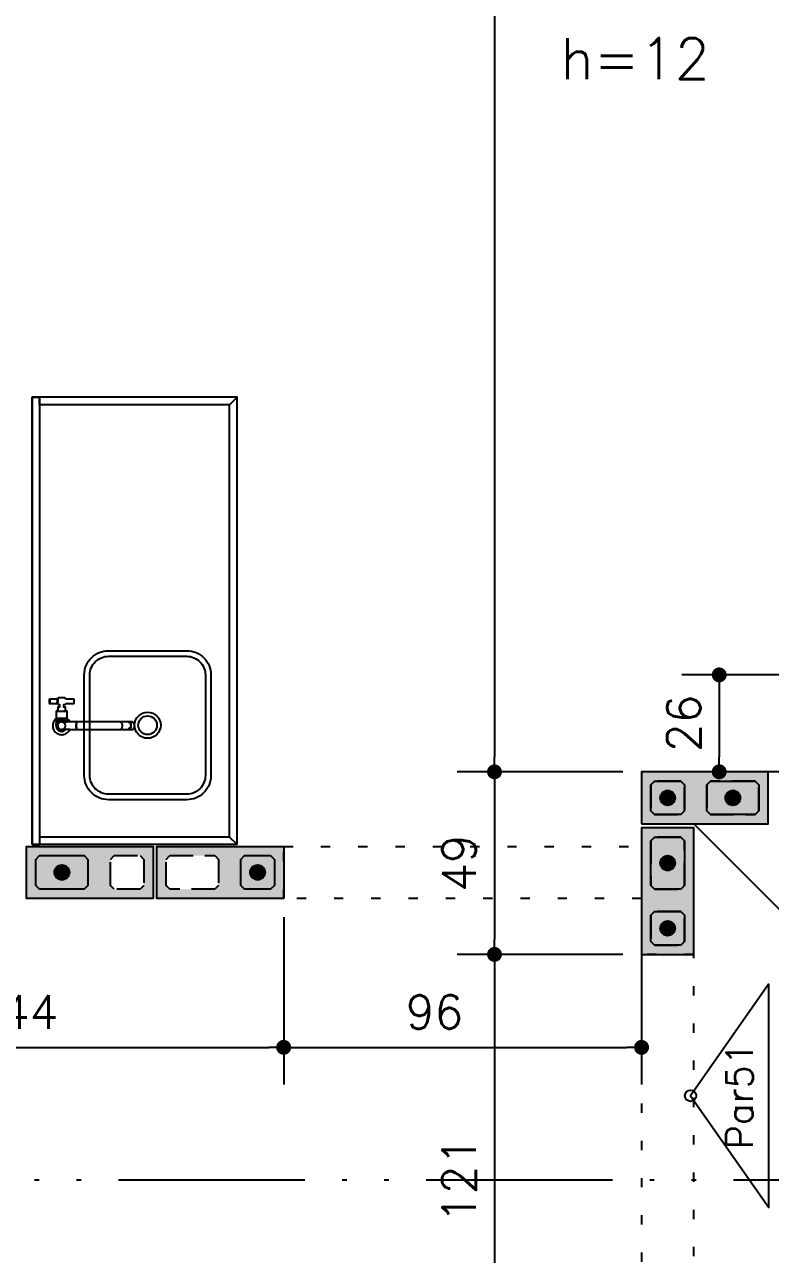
# Model space of a CAD drawing. Extents: x -14651 to 3496, y -7403 to -1290.
# Drawn here: x 2874 to 3074.1, y -6609.1 to -6279.1 of the extents above; entities that cross this region are included whole.
import ezdxf
from ezdxf.enums import TextEntityAlignment as Align

# ---------------------------------------------------------------- set-up
doc = ezdxf.new("R2010")
doc.units = 0
doc.header["$LTSCALE"] = 25
for name, pattern in [('DASHED2', [0.375, 0.25, -0.125]), ('ESTILO_TQS_0002', [0.4, 0.1, -0.3]), ('ESTILO_TQS_0004', [3.3, 2, -0.4, 0.05, -0.4, 0.05, -0.4])]:
    doc.linetypes.add(name, pattern=pattern)
for name, color, linetype in [('213', 252, 'Continuous'), ('241', 2, 'Continuous'), ('247', 50, 'Continuous'), ('248', 100, 'Continuous'), ('Arranque', 14, 'Continuous'), ('COTA', 1, 'Continuous'), ('EIXOS', 1, 'ESTILO_TQS_0004'), ('FERRO', 5, 'Continuous'), ('L-D', 2, 'Continuous'), ('Linha_fina', 1, 'Continuous'), ('PORTA', 3, 'ESTILO_TQS_0002'), ('PROJ', 252, 'Continuous')]:
    doc.layers.add(name, color=color, linetype=linetype)
doc.styles.add('COTA', font='romans.shx')
doc.styles.get("Standard").update_dxf_attribs({"font": 'romans.shx'})
doc.dimstyles.new('forma', dxfattribs={"dimscale": 5, "dimtxt": 1.8, "dimasz": 0.8, "dimexe": 2, "dimexo": 1, "dimgap": 1, "dimtad": 1, "dimdec": 1, "dimzin": 9, "dimtxsty": 'COTA', "dimblk1": 'DOT', "dimblk2": 'DOT', "dimsah": 1, "dimcen": 0, "dimdle": 1, "dimclrd": 256, "dimclre": 256, "dimclrt": 2, "dimadec": 0, "dimazin": 0, "dimtfac": 1, "dimtdec": 0, "dimtmove": 0, "dimatfit": 3, "dimfxl": 1, "dimtolj": 1, "dimtzin": 0, "dimarcsym": 0})

# ---------------------------------------------------------------- blocks, each defined once
blk = doc.blocks.new('P3515')
at = {"layer": '248'}
h = blk.add_hatch(color=100, dxfattribs=at)
h.paths.add_polyline_path([(17, 7), (-17, 7), (-17, -7), (17, -7)])
h.paths.add_polyline_path([(-5.5, -3.5), (-6.5, -4.5), (-13.5, -4.5), (-14.5, -3.5), (-14.5, 3.5), (-13.5, 4.5), (-6.5, 4.5), (-5.5, 3.5)], flags=16)
h.paths.add_polyline_path([(0.5, 3.5), (1.5, 4.5), (13.5, 4.5), (14.5, 3.5), (14.5, -3.5), (13.5, -4.5), (1.5, -4.5), (0.5, -3.5)], flags=16)
blk.add_lwpolyline([(-17, -7), (17, -7), (17, 7), (-17, 7), (-17, -7)])
at = {"color": 1, "linetype": 'DASHED2'}
for points in [[(-14.5, -3.5), (-13.5, -4.5), (-6.5, -4.5), (-5.5, -3.5), (-5.5, 3.5), (-6.5, 4.5), (-13.5, 4.5), (-14.5, 3.5), (-14.5, -3.5)], [(0.5, -3.5), (1.5, -4.5), (13.5, -4.5), (14.5, -3.5), (14.5, 3.5), (13.5, 4.5), (1.5, 4.5), (0.5, 3.5), (0.5, -3.5)]]:
    blk.add_lwpolyline(points, dxfattribs=at)
blk = doc.blocks.new('GR-1409')
at = {"layer": '213'}
h = blk.add_hatch(color=256, dxfattribs=at)
h.paths.add_polyline_path([(-6, 4.5), (-7, 3.5), (-7, -3.5), (-6, -4.5), (6, -4.5), (7, -3.5), (7, 3.5), (6, 4.5)])
h.paths.add_polyline_path([(-2, 0, 1), (2, 0, 1)], flags=16)
at = {"layer": 'Arranque'}
blk.add_hatch(color=256, dxfattribs=at).paths.add_polyline_path([(-2, 0, 1), (2, 0, 1)])
at = {"layer": '213'}
blk.add_lwpolyline([(-7, 3.5), (-6, 4.5), (6, 4.5), (7, 3.5), (7, -3.5), (6, -4.5), (-6, -4.5), (-7, -3.5), (-7, 3.5)], dxfattribs=at)
at = {"layer": 'FERRO', "linetype": 'Continuous'}
blk.add_circle((0, 0), 2, dxfattribs=at)
blk = doc.blocks.new('GR-0909')
at = {"layer": '213'}
h = blk.add_hatch(color=256, dxfattribs=at)
h.paths.add_polyline_path([(3.5, -4.5), (4.5, -3.5), (4.500001, 3.5), (3.500001, 4.5), (-3.499999, 4.5), (-4.499999, 3.5), (-4.5, -3.5), (-3.5, -4.5)])
h.paths.add_polyline_path([(-2, 0, -1), (2, 0, -1)], flags=16)
at = {"layer": 'Arranque'}
blk.add_hatch(color=256, dxfattribs=at).paths.add_polyline_path([(2, 0, 1), (-2, 0, 1)])
at = {"layer": '213'}
blk.add_lwpolyline([(3.500001, 4.5), (4.500001, 3.5), (4.5, -3.5), (3.5, -4.5), (-3.5, -4.5), (-4.5, -3.5), (-4.499999, 3.5), (-3.499999, 4.5), (3.500001, 4.5)], dxfattribs=at)
at = {"layer": 'FERRO', "linetype": 'Continuous'}
blk.add_circle((0, 0), 2, dxfattribs=at)
blk = doc.blocks.new('_IDNPAR_2')
at = {"color": 3}
blk.add_lwpolyline([(1, -0.7), (0, 0), (-1, -0.7)], close=True, dxfattribs=at)
blk.add_circle((0, 0), 0.05, dxfattribs=at)
at = {"layer": '247', "color": 2, "style": 'COTA', "flags": 8}
blk.add_attdef('ID', text='', height=0.24, dxfattribs=at).set_placement((0, -0.438), align=Align.MIDDLE_CENTER)
blk = doc.blocks.new('_Dot')
at = {"color": 0, "linetype": 'ByBlock', "lineweight": -2}
blk.add_line((-0.5, 0), (-1, 0), dxfattribs=at)
at = {"color": 0, "linetype": 'ByBlock', "const_width": 0.5}
blk.add_lwpolyline([(-0.25, 0, 1), (0.25, 0, 1)], format="xyb", close=True, dxfattribs=at)
blk = doc.blocks.new('*D191')
at = {"layer": 'COTA', "lineweight": -2, "transparency": 16777216}
for p, q in [((2799.52, -6518.6), (2799.52, -6563.54)), ((2943.52, -6518.6), (2943.52, -6563.54)), ((2803.52, -6553.54), (2939.52, -6553.54))]:
    blk.add_line(p, q, dxfattribs=at)
at = {"layer": 'Defpoints', "color": 0, "transparency": 16777216}
for p in [(2799.52, -6513.6), (2943.52, -6513.6), (2943.52, -6553.54)]:
    blk.add_point(p, dxfattribs=at)
at = {"layer": 'COTA', "lineweight": -2, "transparency": 16777216, "xscale": 4, "yscale": 4, "zscale": 4, "rotation": 180}
blk.add_blockref('_Dot', (2799.52, -6553.54), dxfattribs=at)
at = {"layer": 'COTA', "lineweight": -2, "transparency": 16777216, "xscale": 4, "yscale": 4, "zscale": 4}
blk.add_blockref('_Dot', (2943.52, -6553.54), dxfattribs=at)
at = {"layer": 'COTA', "color": 2, "transparency": 16777216, "insert": (2871.52, -6544.04), "char_height": 9, "attachment_point": 5, "style": 'COTA'}
blk.add_mtext('\\A1;144 ', dxfattribs=at)
blk = doc.blocks.new('*D192')
at = {"layer": 'COTA', "lineweight": -2, "transparency": 16777216}
for p, q in [((2943.52, -6518.6), (2943.52, -6563.54)), ((3039.52, -6526.6), (3039.52, -6563.54)), ((2947.52, -6553.54), (3035.52, -6553.54))]:
    blk.add_line(p, q, dxfattribs=at)
at = {"layer": 'Defpoints', "color": 0, "transparency": 16777216}
for p in [(2943.52, -6513.6), (3039.52, -6521.6), (3039.52, -6553.54)]:
    blk.add_point(p, dxfattribs=at)
at = {"layer": 'COTA', "lineweight": -2, "transparency": 16777216, "xscale": 4, "yscale": 4, "zscale": 4, "rotation": 180}
blk.add_blockref('_Dot', (2943.52, -6553.54), dxfattribs=at)
at = {"layer": 'COTA', "lineweight": -2, "transparency": 16777216, "xscale": 4, "yscale": 4, "zscale": 4}
blk.add_blockref('_Dot', (3039.52, -6553.54), dxfattribs=at)
at = {"layer": 'COTA', "color": 2, "transparency": 16777216, "insert": (2983.98, -6544.04), "char_height": 9, "attachment_point": 5, "style": 'COTA'}
blk.add_mtext('\\A1;96 ', dxfattribs=at)
blk = doc.blocks.new('*D230')
at = {"layer": 'COTA', "lineweight": -2, "transparency": 16777216}
for p, q in [((3028.52, -6028.6), (2990.07, -6028.6)), ((3000.07, -6032.6), (3000.07, -6475.6)), ((3034.52, -6479.6), (2990.07, -6479.6))]:
    blk.add_line(p, q, dxfattribs=at)
at = {"layer": 'Defpoints', "color": 0, "transparency": 16777216}
for p in [(3033.52, -6028.6), (3000.07, -6479.6), (3039.52, -6479.6)]:
    blk.add_point(p, dxfattribs=at)
at = {"layer": 'COTA', "lineweight": -2, "transparency": 16777216, "xscale": 4, "yscale": 4, "zscale": 4}
for p, rotation in [((3000.07, -6028.6), 90), ((3000.07, -6479.6), 270)]:
    blk.add_blockref('_Dot', p, dxfattribs=dict(at, rotation=rotation))
at = {"layer": 'COTA', "color": 2, "transparency": 16777216, "insert": (2990.57, -6254.1), "char_height": 9, "attachment_point": 5, "rotation": 90, "style": 'COTA'}
blk.add_mtext('\\A1;451 ', dxfattribs=at)
blk = doc.blocks.new('*D231')
at = {"layer": 'COTA', "lineweight": -2, "transparency": 16777216}
for p, q in [((3034.52, -6479.6), (2990.07, -6479.6)), ((3000.07, -6483.6), (3000.07, -6524.6)), ((3034.52, -6528.6), (2990.07, -6528.6))]:
    blk.add_line(p, q, dxfattribs=at)
at = {"layer": 'Defpoints', "color": 0, "transparency": 16777216}
for p in [(3039.52, -6479.6), (3000.07, -6528.6), (3039.52, -6528.6)]:
    blk.add_point(p, dxfattribs=at)
at = {"layer": 'COTA', "lineweight": -2, "transparency": 16777216, "xscale": 4, "yscale": 4, "zscale": 4}
for p, rotation in [((3000.07, -6479.6), 90), ((3000.07, -6528.6), 270)]:
    blk.add_blockref('_Dot', p, dxfattribs=dict(at, rotation=rotation))
at = {"layer": 'COTA', "color": 2, "transparency": 16777216, "insert": (2990.57, -6504.1), "char_height": 9, "attachment_point": 5, "rotation": 90, "style": 'COTA'}
blk.add_mtext('\\A1;49 ', dxfattribs=at)
blk = doc.blocks.new('*D232')
at = {"layer": 'COTA', "lineweight": -2, "transparency": 16777216}
for p, q in [((3034.52, -6528.6), (2990.07, -6528.6)), ((3000.07, -6532.6), (3000.07, -6645.6)), ((3034.52, -6649.6), (2990.07, -6649.6))]:
    blk.add_line(p, q, dxfattribs=at)
at = {"layer": 'Defpoints', "color": 0, "transparency": 16777216}
for p in [(3039.52, -6528.6), (3000.07, -6649.6), (3039.52, -6649.6)]:
    blk.add_point(p, dxfattribs=at)
at = {"layer": 'COTA', "lineweight": -2, "transparency": 16777216, "xscale": 4, "yscale": 4, "zscale": 4}
for p, rotation in [((3000.07, -6528.6), 90), ((3000.07, -6649.6), 270)]:
    blk.add_blockref('_Dot', p, dxfattribs=dict(at, rotation=rotation))
at = {"layer": 'COTA', "color": 2, "transparency": 16777216, "insert": (2990.57, -6589.1), "char_height": 9, "attachment_point": 5, "rotation": 90, "style": 'COTA'}
blk.add_mtext('\\A1;121 ', dxfattribs=at)
blk = doc.blocks.new('proj-terreo-1')
at = {"layer": 'PROJ'}
for p, q in [((4604.64, 890.83), (4604.64, 889.72)), ((4609.35, 885.58), (4606.35, 885.58)), ((4606.35, 885.58), (4606.35, 883.78)), ((4609.33, 887.59), (4606.37, 887.59)), ((4606.65, 885.68), (4606.65, 885.58)), ((4607.85, 884.78), (4607.87, 884.78)), ((4607.87, 884.78), (4607.92, 884.78)), ((4609.05, 885.58), (4609.05, 885.68)), ((4609.35, 884.78), (4609.35, 885.58)), ((4606.35, 883.78), (4606.35, 883.78)), ((4607.88, 882.68), (4607.85, 882.68)), ((4607.92, 882.68), (4607.88, 882.68))]:
    blk.add_line(p, q, dxfattribs=at)
for points in [[(4654.91, 851.87), (4654.91, 971.87), (4599.91, 971.87), (4599.91, 851.87)], [(4599.91, 851.87), (4599.91, 971.87), (4601.91, 971.87), (4601.91, 851.87)], [(4652.91, 969.87), (4601.91, 969.87), (4601.91, 971.87)], [(4654.91, 851.87), (4652.91, 853.87), (4652.91, 969.87), (4654.91, 971.87)], [(4609.26, 885.68), (4606.44, 885.68)], [(4610.01, 884.78), (4607.92, 884.78), (4607.84, 884.78), (4607.78, 884.78), (4607.72, 884.77), (4607.67, 884.76), (4607.64, 884.76), (4607.62, 884.75), (4607.6, 884.75), (4607.58, 884.74), (4607.57, 884.74), (4607.56, 884.74), (4607.54, 884.73), (4607.52, 884.73), (4607.5, 884.72), (4607.48, 884.71), (4607.47, 884.71), (4607.45, 884.7), (4607.43, 884.69), (4607.42, 884.69), (4607.39, 884.67), (4607.36, 884.66), (4607.32, 884.64), (4607.29, 884.62), (4607.26, 884.6), (4607.2, 884.56), (4607.15, 884.51), (4607.1, 884.46), (4607.05, 884.41), (4607, 884.35), (4606.96, 884.29), (4606.93, 884.22), (4606.89, 884.15), (4606.86, 884.08), (4606.84, 884.01), (4606.82, 883.93), (4606.81, 883.86), (4606.81, 883.78), (4606.81, 883.71), (4606.81, 883.63), (4606.82, 883.55), (4606.84, 883.48), (4606.86, 883.4), (4606.88, 883.33), (4606.91, 883.26), (4606.95, 883.2), (4606.99, 883.13), (4607.04, 883.07), (4607.09, 883.02), (4607.12, 882.98), (4607.16, 882.94), (4607.18, 882.93), (4607.2, 882.91), (4607.21, 882.9), (4607.23, 882.89), (4607.25, 882.87), (4607.27, 882.86), (4607.3, 882.84), (4607.32, 882.83), (4607.34, 882.82), (4607.37, 882.8), (4607.41, 882.79), (4607.44, 882.77), (4607.52, 882.74), (4607.61, 882.72), (4607.71, 882.7), (4607.81, 882.69), (4607.92, 882.68)], [(4625.82, 884.86), (4625.97, 884.78), (4626.1, 884.68), (4626.21, 884.55), (4626.3, 884.4), (4626.37, 884.23), (4626.41, 884.05), (4626.42, 883.87), (4626.41, 883.69), (4626.37, 883.51), (4626.3, 883.35), (4626.21, 883.2), (4626.1, 883.07), (4625.97, 882.96), (4625.82, 882.89), (4625.82, 882.88)], [(4625.83, 884.72), (4625.97, 884.64), (4626.1, 884.54), (4626.22, 884.41), (4626.31, 884.26), (4626.37, 884.09), (4626.42, 883.91), (4626.43, 883.73), (4626.42, 883.55), (4626.37, 883.37), (4626.31, 883.21), (4626.22, 883.06), (4626.1, 882.93), (4625.97, 882.82), (4625.83, 882.75), (4625.83, 882.74)], [(4610.01, 882.68), (4607.88, 882.68)], [(4654.91, 851.87), (4599.91, 851.87)], [(4599.91, 851.87), (4601.91, 851.87)], [(4652.91, 853.87), (4601.91, 853.87), (4601.91, 851.87)]]:
    blk.add_lwpolyline(points, dxfattribs=at)
for points in [[(4641.41, 863.87), (4620.41, 863.87, -0.414214), (4613.91, 870.37), (4613.91, 897.37, -0.414214), (4620.41, 903.87), (4641.41, 903.87, -0.414214), (4647.91, 897.37), (4647.91, 870.37, -0.414214)], [(4641.41, 865.37), (4620.41, 865.37, -0.414214), (4615.41, 870.37), (4615.41, 897.37, -0.414214), (4620.41, 902.37), (4641.41, 902.37, -0.414214), (4646.41, 897.37), (4646.41, 870.37, -0.414214)], [(4606.65, 885.68), (4606.65, 885.58), (4606.35, 885.58), (4606.35, 883.76), (4606.35, 883.78), (4606.35, 883.78), (4606.35, 883.61), (4606.39, 883.37), (4606.47, 883.14), (4606.58, 882.92), (4606.73, 882.73), (4606.91, 882.56), (4607.06, 882.45), (4607.28, 882.34), (4607.51, 882.27), (4607.76, 882.23), (4607.85, 882.23), (4608.09, 882.25), (4608.33, 882.31), (4608.56, 882.41), (4608.64, 882.45), (4608.84, 882.6), (4608.93, 882.68), (4607.91, 882.68), (4607.89, 882.68, 0.956818), (4607.9, 884.78), (4607.91, 884.78, 0.005512), (4607.89, 884.78), (4607.92, 884.78), (4609.35, 884.78), (4609.35, 885.58), (4609.05, 885.58), (4609.05, 885.68)]]:
    blk.add_lwpolyline(points, format="xyb", close=True, dxfattribs=at)
for points in [[(4606.59, 890.92), (4606.6, 890.9), (4606.61, 890.88), (4606.62, 890.86), (4606.64, 890.83), (4606.65, 890.8), (4606.67, 890.77), (4606.68, 890.73), (4606.7, 890.69), (4606.7, 890.66), (4606.71, 890.63), (4606.72, 890.6), (4606.72, 890.58), (4606.73, 890.55), (4606.73, 890.53), (4606.74, 890.5), (4606.74, 890.47), (4606.74, 890.44), (4606.74, 890.41), (4606.74, 890.39), (4606.74, 890.36), (4606.74, 890.33), (4606.73, 890.29), (4606.72, 890.25), (4606.72, 890.21), (4606.71, 890.18), (4606.69, 890.14), (4606.68, 890.11), (4606.67, 890.07), (4606.65, 890.04), (4606.64, 890.01), (4606.63, 889.98), (4606.62, 889.96), (4606.6, 889.94), (4606.6, 889.92), (4606.59, 889.91), (4606.6, 889.91), (4606.61, 889.9), (4606.63, 889.89), (4606.64, 889.88), (4606.66, 889.87), (4606.67, 889.86), (4606.68, 889.85), (4606.68, 889.83), (4606.69, 889.81), (4606.71, 889.86), (4606.73, 889.92), (4606.75, 889.99), (4606.78, 890.07), (4606.8, 890.16), (4606.82, 890.25), (4606.83, 890.34), (4606.83, 890.43), (4606.82, 890.51), (4606.82, 890.58), (4606.81, 890.63), (4606.8, 890.69), (4606.78, 890.74), (4606.77, 890.79), (4606.75, 890.85), (4606.73, 890.92), (4606.7, 890.98), (4606.68, 891.03), (4606.67, 891.04), (4606.68, 891.03), (4606.69, 891.01), (4606.7, 890.99), (4606.71, 890.97), (4606.72, 890.94), (4606.73, 890.91), (4606.74, 890.87), (4606.76, 890.83), (4606.77, 890.79), (4606.78, 890.74), (4606.8, 890.69), (4606.81, 890.63), (4606.81, 890.6), (4606.82, 890.56), (4606.82, 890.53), (4606.83, 890.49), (4606.83, 890.45), (4606.83, 890.41), (4606.83, 890.37), (4606.82, 890.32), (4606.82, 890.27), (4606.81, 890.22), (4606.8, 890.18), (4606.79, 890.13), (4606.78, 890.09), (4606.77, 890.05), (4606.76, 890.01), (4606.75, 889.97), (4606.73, 889.93), (4606.72, 889.9), (4606.71, 889.87), (4606.7, 889.85), (4606.69, 889.83), (4606.69, 889.82), (4606.67, 889.86), (4606.63, 889.9), (4606.59, 889.91), (4606.61, 889.95), (4606.63, 889.99), (4606.66, 890.06), (4606.69, 890.12), (4606.71, 890.2), (4606.73, 890.27), (4606.74, 890.34), (4606.74, 890.4), (4606.74, 890.46), (4606.74, 890.51), (4606.73, 890.58), (4606.71, 890.64), (4606.69, 890.71), (4606.66, 890.78), (4606.63, 890.84), (4606.6, 890.9)], [(4606.6, 890.78), (4606.61, 890.76), (4606.62, 890.74), (4606.63, 890.72), (4606.65, 890.69), (4606.66, 890.66), (4606.68, 890.63), (4606.69, 890.59), (4606.71, 890.55), (4606.71, 890.52), (4606.72, 890.49), (4606.73, 890.46), (4606.73, 890.44), (4606.74, 890.41), (4606.74, 890.39), (4606.75, 890.36), (4606.75, 890.33), (4606.75, 890.3), (4606.75, 890.27), (4606.75, 890.25), (4606.75, 890.22), (4606.75, 890.19), (4606.74, 890.15), (4606.73, 890.11), (4606.73, 890.07), (4606.72, 890.04), (4606.7, 890), (4606.69, 889.97), (4606.68, 889.93), (4606.66, 889.9), (4606.65, 889.87), (4606.64, 889.84), (4606.62, 889.82), (4606.61, 889.8), (4606.61, 889.78), (4606.6, 889.77), (4606.61, 889.76), (4606.62, 889.76), (4606.64, 889.75), (4606.65, 889.74), (4606.67, 889.73), (4606.68, 889.72), (4606.69, 889.71), (4606.69, 889.69), (4606.7, 889.67), (4606.72, 889.72), (4606.74, 889.78), (4606.76, 889.85), (4606.79, 889.93), (4606.81, 890.02), (4606.83, 890.11), (4606.84, 890.2), (4606.84, 890.29), (4606.83, 890.37), (4606.83, 890.44), (4606.82, 890.49), (4606.81, 890.55), (4606.79, 890.6), (4606.78, 890.65), (4606.76, 890.71), (4606.74, 890.78), (4606.71, 890.84), (4606.69, 890.89), (4606.68, 890.9), (4606.69, 890.89), (4606.7, 890.87), (4606.71, 890.85), (4606.72, 890.83), (4606.73, 890.8), (4606.74, 890.76), (4606.75, 890.73), (4606.77, 890.69), (4606.78, 890.65), (4606.79, 890.6), (4606.81, 890.55), (4606.82, 890.49), (4606.82, 890.46), (4606.83, 890.42), (4606.83, 890.39), (4606.83, 890.35), (4606.84, 890.31), (4606.84, 890.27), (4606.84, 890.23), (4606.83, 890.18), (4606.83, 890.13), (4606.82, 890.08), (4606.81, 890.04), (4606.8, 889.99), (4606.79, 889.95), (4606.78, 889.91), (4606.77, 889.87), (4606.76, 889.83), (4606.74, 889.79), (4606.73, 889.76), (4606.72, 889.73), (4606.71, 889.71), (4606.7, 889.69), (4606.7, 889.68), (4606.68, 889.72), (4606.64, 889.76), (4606.6, 889.77), (4606.62, 889.81), (4606.64, 889.85), (4606.67, 889.91), (4606.7, 889.98), (4606.72, 890.05), (4606.74, 890.13), (4606.75, 890.2), (4606.75, 890.26), (4606.75, 890.32), (4606.75, 890.37), (4606.74, 890.44), (4606.72, 890.5), (4606.7, 890.57), (4606.67, 890.64), (4606.64, 890.7), (4606.61, 890.76)], [(4611.92, 884.69), (4611.89, 884.63), (4611.87, 884.55), (4611.85, 884.48), (4611.83, 884.42), (4611.82, 884.36), (4611.81, 884.3), (4611.8, 884.23), (4611.79, 884.15), (4611.78, 884.07), (4611.78, 883.99), (4611.77, 883.91), (4611.77, 883.82), (4611.77, 883.73), (4611.77, 883.64), (4611.77, 883.56), (4611.78, 883.47), (4611.78, 883.39), (4611.79, 883.31), (4611.8, 883.24), (4611.81, 883.17), (4611.82, 883.1), (4611.83, 883.04), (4611.85, 882.99), (4611.87, 882.91), (4611.89, 882.83), (4611.92, 882.77), (4611.95, 882.73), (4611.99, 882.69), (4612, 882.69), (4611.99, 882.7), (4611.97, 882.71), (4611.96, 882.72), (4611.94, 882.74), (4611.93, 882.76), (4611.92, 882.79), (4611.9, 882.82), (4611.89, 882.85), (4611.87, 882.89), (4611.86, 882.94), (4611.85, 882.99), (4611.83, 883.04), (4611.82, 883.1), (4611.81, 883.17), (4611.8, 883.24), (4611.79, 883.31), (4611.78, 883.39), (4611.78, 883.47), (4611.77, 883.56), (4611.77, 883.64), (4611.77, 883.73), (4611.77, 883.82), (4611.77, 883.91), (4611.78, 883.99), (4611.78, 884.07), (4611.79, 884.15), (4611.8, 884.23), (4611.81, 884.3), (4611.82, 884.36), (4611.83, 884.42), (4611.85, 884.48), (4611.86, 884.53), (4611.87, 884.57), (4611.89, 884.61), (4611.9, 884.65), (4611.92, 884.68), (4611.93, 884.7), (4611.94, 884.72), (4611.96, 884.74), (4611.97, 884.76), (4612, 884.78), (4612.02, 884.78), (4611.99, 884.77), (4611.95, 884.73)]]:
    blk.add_lwpolyline(points, close=True, dxfattribs=at)
blk.add_polyline3d([(4626.55, 884.77, 0), (4625.67, 884.77, 0), (4625.52, 884.78, 0), (4623.27, 884.78, 0), (4610.01, 884.78, 0), (4609.86, 885.05, 0), (4609.67, 885.3, 0), (4609.46, 885.52, 0), (4609.26, 885.68, 0), (4609.33, 885.68, 0), (4609.33, 887.59, 0), (4609.23, 887.69, 0), (4608.95, 887.69, 0), (4608.85, 887.79, 0), (4608.85, 888.7, 0), (4608.46, 888.7, 0), (4608.46, 889.47, 0), (4608.83, 889.47, 0), (4609.02, 889.64, 0), (4609.12, 889.72, 0), (4611.06, 889.72, 0), (4611.16, 889.82, 0), (4611.16, 890.73, 0), (4611.06, 890.83, 0), (4609.13, 890.83, 0), (4609.03, 890.93, 0), (4609.03, 890.98, 0), (4608.93, 891.08, 0), (4608.7, 891.08, 0), (4608.7, 891.18, 0), (4607.94, 891.26, 0), (4607.76, 891.26, 0), (4607, 891.18, 0), (4607, 891.08, 0), (4606.77, 891.08, 0), (4606.67, 890.98, 0), (4606.67, 890.93, 0), (4606.57, 890.83, 0), (4604.64, 890.83, 0), (4604.54, 890.73, 0), (4604.54, 889.82, 0), (4604.64, 889.72, 0), (4606.58, 889.72, 0), (4606.68, 889.64, 0), (4606.87, 889.47, 0), (4607.24, 889.47, 0), (4607.24, 888.7, 0), (4606.85, 888.7, 0), (4606.85, 887.79, 0), (4606.75, 887.69, 0), (4606.47, 887.69, 0), (4606.37, 887.59, 0), (4606.37, 885.68, 0), (4606.44, 885.68, 0), (4606.2, 885.48, 0), (4605.99, 885.26, 0), (4605.81, 885, 0), (4605.66, 884.73, 0), (4605.55, 884.44, 0), (4605.48, 884.14, 0), (4605.45, 883.83, 0), (4605.45, 883.73, 0), (4605.47, 883.42, 0), (4605.52, 883.12, 0), (4605.62, 882.82, 0), (4605.76, 882.55, 0), (4605.93, 882.29, 0), (4606.13, 882.05, 0), (4606.36, 881.84, 0), (4606.62, 881.67, 0), (4606.89, 881.53, 0), (4607.18, 881.42, 0), (4607.49, 881.35, 0), (4607.79, 881.33, 0), (4607.85, 881.33, 0), (4608.16, 881.35, 0), (4608.46, 881.41, 0), (4608.76, 881.5, 0), (4609.04, 881.64, 0), (4609.3, 881.81, 0), (4609.53, 882.01, 0), (4609.74, 882.24, 0), (4609.91, 882.5, 0), (4610.01, 882.68, 0), (4623.27, 882.68, 0), (4625.52, 882.68, 0), (4625.67, 882.7, 0), (4626.55, 882.7, 0), (4626.7, 882.71, 0), (4626.85, 882.76, 0), (4627, 882.84, 0), (4627.12, 882.94, 0), (4627.23, 883.07, 0), (4627.32, 883.21, 0), (4627.39, 883.38, 0), (4627.43, 883.55, 0), (4627.44, 883.73, 0), (4627.43, 883.91, 0), (4627.39, 884.09, 0), (4627.32, 884.25, 0), (4627.23, 884.4, 0), (4627.12, 884.52, 0), (4627, 884.63, 0), (4626.85, 884.7, 0), (4626.7, 884.75, 0), (4626.55, 884.77, 0)], close=True, dxfattribs=at)
for points in [[(4606.6, 889.77, 0), (4606.61, 889.78, 0), (4606.61, 889.8, 0), (4606.62, 889.82, 0), (4606.64, 889.84, 0), (4606.65, 889.87, 0), (4606.66, 889.9, 0), (4606.68, 889.93, 0), (4606.69, 889.97, 0), (4606.7, 890, 0), (4606.72, 890.04, 0), (4606.73, 890.07, 0), (4606.73, 890.11, 0), (4606.74, 890.15, 0), (4606.75, 890.19, 0), (4606.75, 890.22, 0), (4606.75, 890.25, 0), (4606.75, 890.27, 0), (4606.75, 890.3, 0), (4606.75, 890.33, 0), (4606.75, 890.36, 0), (4606.74, 890.39, 0), (4606.74, 890.41, 0), (4606.73, 890.44, 0), (4606.73, 890.46, 0), (4606.72, 890.49, 0), (4606.71, 890.52, 0), (4606.71, 890.55, 0), (4606.69, 890.59, 0), (4606.68, 890.63, 0), (4606.66, 890.66, 0), (4606.65, 890.69, 0), (4606.63, 890.72, 0), (4606.62, 890.74, 0), (4606.61, 890.76, 0), (4606.6, 890.78, 0), (4606.59, 890.79, 0), (4606.58, 890.81, 0), (4606.58, 890.82, 0), (4606.58, 890.82, 0), (4606.57, 890.83, 0), (4606.57, 890.83, 0)], [(4606.7, 889.67, 0), (4606.69, 889.69, 0), (4606.69, 889.71, 0), (4606.68, 889.72, 0), (4606.67, 889.73, 0), (4606.65, 889.74, 0), (4606.64, 889.75, 0), (4606.62, 889.76, 0), (4606.61, 889.76, 0), (4606.6, 889.77, 0)], [(4606.35, 883.78, 0), (4606.35, 883.8, 0), (4606.35, 883.84, 0), (4606.36, 883.92, 0), (4606.37, 884.03, 0), (4606.39, 884.18, 0), (4606.43, 884.32, 0), (4606.48, 884.48, 0), (4606.55, 884.64, 0), (4606.63, 884.79, 0), (4606.73, 884.94, 0), (4606.81, 885.04, 0), (4606.9, 885.13, 0), (4606.96, 885.19, 0), (4607.03, 885.24, 0), (4607.11, 885.3, 0), (4607.18, 885.35, 0), (4607.26, 885.39, 0), (4607.34, 885.43, 0), (4607.42, 885.46, 0), (4607.51, 885.49, 0), (4607.6, 885.51, 0), (4607.66, 885.52, 0), (4607.72, 885.53, 0), (4607.79, 885.53, 0), (4607.85, 885.54, 0), (4607.91, 885.53, 0), (4607.97, 885.53, 0), (4608.03, 885.52, 0), (4608.09, 885.51, 0), (4608.15, 885.5, 0), (4608.22, 885.48, 0), (4608.29, 885.46, 0), (4608.35, 885.43, 0), (4608.45, 885.39, 0), (4608.54, 885.33, 0), (4608.64, 885.27, 0), (4608.73, 885.2, 0), (4608.81, 885.12, 0), (4608.89, 885.03, 0), (4608.97, 884.94, 0), (4609.04, 884.84, 0), (4609.07, 884.78, 0)], [(4608.93, 884.78, 0), (4608.74, 884.94, 0), (4608.53, 885.07, 0), (4608.31, 885.16, 0), (4608.07, 885.22, 0), (4607.82, 885.23, 0), (4607.58, 885.21, 0), (4607.34, 885.15, 0), (4607.12, 885.05, 0), (4606.91, 884.91, 0), (4606.74, 884.74, 0), (4606.59, 884.55, 0), (4606.47, 884.33, 0), (4606.39, 884.1, 0), (4606.35, 883.86, 0), (4606.35, 883.61, 0), (4606.39, 883.37, 0), (4606.47, 883.14, 0), (4606.58, 882.92, 0), (4606.73, 882.73, 0), (4606.91, 882.56, 0), (4607.06, 882.45, 0)], [(4612.03, 882.68, 0), (4612.02, 882.68, 0), (4612, 882.69, 0), (4611.99, 882.7, 0), (4611.97, 882.71, 0), (4611.96, 882.72, 0), (4611.94, 882.74, 0), (4611.93, 882.76, 0), (4611.92, 882.79, 0), (4611.9, 882.82, 0), (4611.89, 882.85, 0), (4611.87, 882.89, 0), (4611.86, 882.94, 0), (4611.85, 882.99, 0), (4611.83, 883.04, 0), (4611.82, 883.1, 0), (4611.81, 883.17, 0), (4611.8, 883.24, 0), (4611.79, 883.31, 0), (4611.78, 883.39, 0), (4611.78, 883.47, 0), (4611.77, 883.56, 0), (4611.77, 883.64, 0), (4611.77, 883.73, 0), (4611.77, 883.82, 0), (4611.77, 883.91, 0), (4611.78, 883.99, 0), (4611.78, 884.07, 0), (4611.79, 884.15, 0), (4611.8, 884.23, 0), (4611.81, 884.3, 0), (4611.82, 884.36, 0), (4611.83, 884.42, 0), (4611.85, 884.48, 0), (4611.86, 884.53, 0), (4611.87, 884.57, 0), (4611.89, 884.61, 0), (4611.9, 884.65, 0), (4611.92, 884.68, 0), (4611.93, 884.7, 0), (4611.94, 884.72, 0), (4611.96, 884.74, 0), (4611.97, 884.76, 0), (4611.99, 884.77, 0), (4612, 884.78, 0), (4612.02, 884.78, 0), (4612.03, 884.78, 0)], [(4623.27, 882.68, 0), (4623.28, 882.68, 0), (4623.35, 882.69, 0), (4623.43, 882.7, 0), (4623.5, 882.72, 0), (4623.58, 882.75, 0), (4623.65, 882.78, 0), (4623.72, 882.82, 0), (4623.78, 882.87, 0), (4623.85, 882.92, 0), (4623.9, 882.98, 0), (4623.96, 883.04, 0), (4624, 883.11, 0), (4624.05, 883.19, 0), (4624.08, 883.26, 0), (4624.12, 883.34, 0), (4624.14, 883.43, 0), (4624.16, 883.51, 0), (4624.17, 883.6, 0), (4624.18, 883.69, 0), (4624.18, 883.78, 0), (4624.17, 883.87, 0), (4624.16, 883.95, 0), (4624.14, 884.04, 0), (4624.12, 884.12, 0), (4624.08, 884.2, 0), (4624.05, 884.28, 0), (4624, 884.35, 0), (4623.96, 884.42, 0), (4623.9, 884.49, 0), (4623.85, 884.55, 0), (4623.78, 884.6, 0), (4623.72, 884.65, 0), (4623.65, 884.69, 0), (4623.58, 884.72, 0), (4623.5, 884.75, 0), (4623.43, 884.77, 0), (4623.35, 884.78, 0), (4623.28, 884.78, 0), (4623.27, 884.78, 0)], [(4625.79, 882.73, 0), (4625.94, 882.79, 0), (4626.07, 882.88, 0), (4626.19, 882.99, 0), (4626.3, 883.13, 0), (4626.38, 883.28, 0), (4626.43, 883.45, 0), (4626.46, 883.63, 0), (4626.46, 883.81, 0), (4626.44, 883.99, 0), (4626.39, 884.16, 0), (4626.31, 884.31, 0), (4626.21, 884.45, 0), (4626.09, 884.57, 0), (4625.96, 884.66, 0), (4625.81, 884.73, 0), (4625.79, 884.73, 0)], [(4607.06, 882.45, 0), (4607.28, 882.34, 0), (4607.51, 882.27, 0), (4607.76, 882.23, 0), (4607.85, 882.23, 0)], [(4607.85, 882.23, 0), (4608.09, 882.25, 0), (4608.33, 882.31, 0), (4608.56, 882.41, 0), (4608.64, 882.45, 0)], [(4608.64, 882.45, 0), (4608.84, 882.6, 0), (4608.93, 882.68, 0)]]:
    blk.add_polyline3d(points, dxfattribs=at)
for radius in [3.5, 2.5]:
    blk.add_circle((4630.91, 883.87), radius, dxfattribs=at)
for centre, radius, start, end in [((4606.89, 889.73), 0.352, 150.1276, 157.7217), ((4606.9, 889.59), 0.352, 150.1276, 157.7217), ((4607.85, 883.73), 1.3, 53.7744, 306.2239), ((4607.85, 883.73), 1.2, 60.8871, 299.1104), ((4607.85, 883.73), 1.05, 271.7501, 88.7731)]:
    blk.add_arc(centre, radius, start, end, dxfattribs=at)
blk = doc.blocks.new('*D256')
at = {"layer": 'COTA', "lineweight": -2, "transparency": 16777216}
for p, q in [((3083.52, -6453.6), (3050.36, -6453.6)), ((3060.36, -6457.6), (3060.36, -6475.6)), ((3083.44, -6479.6), (3050.36, -6479.6))]:
    blk.add_line(p, q, dxfattribs=at)
at = {"layer": 'Defpoints', "color": 0, "transparency": 16777216}
for p in [(3088.52, -6453.6), (3060.36, -6479.6), (3088.44, -6479.6)]:
    blk.add_point(p, dxfattribs=at)
at = {"layer": 'COTA', "lineweight": -2, "transparency": 16777216, "xscale": 4, "yscale": 4, "zscale": 4}
for p, rotation in [((3060.36, -6453.6), 90), ((3060.36, -6479.6), 270)]:
    blk.add_blockref('_Dot', p, dxfattribs=dict(at, rotation=rotation))
at = {"layer": 'COTA', "color": 2, "transparency": 16777216, "insert": (3050.86, -6466.6), "char_height": 9, "attachment_point": 5, "rotation": 90, "style": 'COTA'}
blk.add_mtext('\\A1;26 ', dxfattribs=at)

msp = doc.modelspace()

# ---------------------------------------------------------------- linework, layer by layer
at = {"layer": 'EIXOS'}
msp.add_line((11.7, -6589.1), (3495.96, -6589.1), dxfattribs=at)
at = {"layer": 'Linha_fina'}
msp.add_lwpolyline([(3053.52, -6493.6), (3244.52, -6684.6)], dxfattribs=at)
at = {"layer": 'PORTA'}
for points in [[(2943.52, -6499.6), (3039.52, -6499.6), (3039.52, -6513.6), (2943.52, -6513.6)], [(3039.52, -6649.6), (3053.52, -6649.6), (3053.52, -6528.6), (3039.52, -6528.6)]]:
    msp.add_lwpolyline(points, close=True, dxfattribs=at)

# ---------------------------------------------------------------- block references
for name, p in [('proj-terreo-1', (-1723.89, -7350.97)), ('GR-0909', (3046.52, -6486.6)), ('GR-1409', (3064.02, -6486.6)), ('GR-1409', (2884.02, -6506.6)), ('GR-0909', (2936.52, -6506.6)), ('GR-0909', (3046.52, -6521.6))]:
    msp.add_blockref(name, p)
at = {"rotation": 90}
msp.add_blockref('GR-1409', (3046.52, -6504.1), dxfattribs=at)
at = {"layer": '241'}
msp.add_blockref('P3515', (3056.52, -6486.6), dxfattribs=at)
at = {"layer": '241', "rotation": 90.00000000000001}
msp.add_blockref('P3515', (3046.52, -6511.6), dxfattribs=at)
at = {"layer": '241', "xscale": -1}
for p in [(2891.52, -6506.6), (2926.52, -6506.6)]:
    msp.add_blockref('P3515', p, dxfattribs=at)
at = {"layer": '247', "linetype": 'Continuous', "xscale": 30, "yscale": 30, "zscale": 30, "rotation": 90}
msp.add_blockref('_IDNPAR_2', (3052.66, -6566.53), dxfattribs=at).add_auto_attribs({'ID': 'Par51'})

# ---------------------------------------------------------------- texts
at = {"layer": 'L-D'}
msp.add_text('h=12', height=11, dxfattribs=at).set_placement((3017.76, -6293.73))

# ---------------------------------------------------------------- dimensions: what is measured, and where the dimension line sits
at = {"layer": 'COTA'}
for base, p1, p2, override, picture, middle in [((3000.07, -6479.6), (3033.52, -6028.6), (3039.52, -6479.6), {"dimpost": ' '}, '*D230', (2990.57, -6254.1)), ((3060.36, -6479.6), (3088.52, -6453.6), (3088.44, -6479.6), {"dimpost": ' '}, '*D256', (3050.86, -6466.6)), ((3000.07, -6528.6), (3039.52, -6479.6), (3039.52, -6528.6), {"dimpost": ' ', "dimtmove": 1}, '*D231', (2990.57, -6504.1)), ((3000.07, -6649.6), (3039.52, -6528.6), (3039.52, -6649.6), {"dimpost": ' ', "dimtmove": 1}, '*D232', (2990.57, -6589.1))]:
    dim = msp.add_linear_dim(base=base, p1=p1, p2=p2, angle=90, dimstyle='forma', override=override, dxfattribs=at)
    dim.commit()
    dim.dimension.update_dxf_attribs({"geometry": picture, "text_midpoint": middle})
dim = msp.add_linear_dim(base=(2943.52, -6553.54), p1=(2799.52, -6513.6), p2=(2943.52, -6513.6), dimstyle='forma', override={"dimpost": ' ', "dimtmove": 1}, dxfattribs=at)
dim.commit()
dim.dimension.update_dxf_attribs({"geometry": '*D191', "text_midpoint": (2871.52, -6544.04)})
dim = msp.add_linear_dim(base=(3039.52, -6553.54), p1=(2943.52, -6513.6), p2=(3039.52, -6521.6), dimstyle='forma', override={"dimpost": ' ', "dimtmove": 1}, dxfattribs=at)
dim.commit()
dim.dimension.update_dxf_attribs({"geometry": '*D192', "text_midpoint": (2983.98, -6553.54), "dimtype": 128})

doc.saveas('drawing.dxf')
